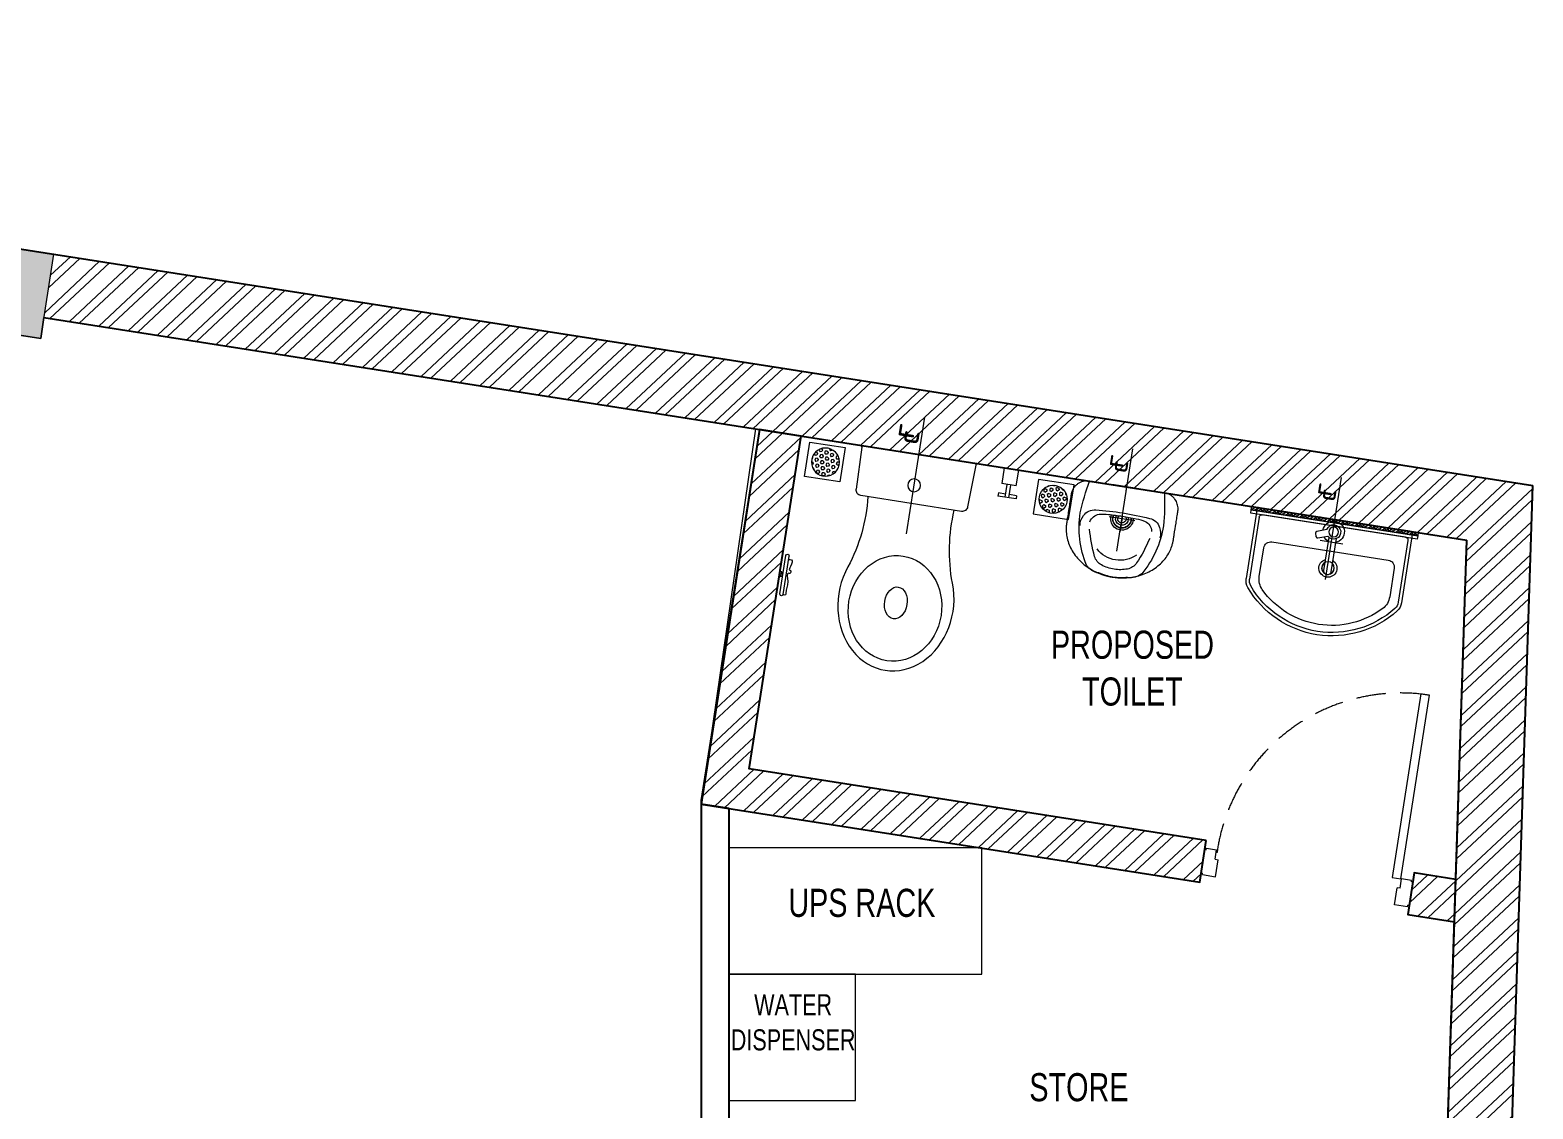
# Model space of a CAD drawing. Header units: feet. Extents: x 3055634 to 3066313, y -5766158 to -5744591.
# Drawn here: x 3060960 to 3066313, y -5748434 to -5744591 of the extents above; entities that cross this region are included whole.
import ezdxf

# ---------------------------------------------------------------- set-up
doc = ezdxf.new("R2010")
doc.units = ezdxf.units.FT
doc.header["$LTSCALE"] = 33
doc.header["$MEASUREMENT"] = 0
for name, pattern in [('CENTER', [2, 1.25, -0.25, 0.25, -0.25]), ('DOT2', [0.125, 0, -0.125]), ('HIDDEN', [9.524999999999995, 6.349999999999997, -3.174999999999998]), ('HIDDEN2', [4.7624999999999975, 3.174999999999998, -1.587499999999999])]:
    doc.linetypes.add(name, pattern=pattern)
doc.layers.add('A-WALL', color=1, linetype='Continuous')
for name, color, linetype, lineweight in [('centerline-toilets', 2, 'CENTER', 13), ('Column', 243, 'Continuous', 9), ('Door', 2, 'Continuous', 13), ('ele', 252, 'Continuous', 13), ('Fhitting', 152, 'Continuous', 30), ('LENS-DIM', 252, 'Continuous', 5), ('LENS-DOOR', 34, 'Continuous', 20), ('LENS-PARTITION', 21, 'Continuous', 25), ('LENS-TEXT', 31, 'Continuous', 5), ('LENS_DIMENSION', 193, 'Continuous', 0), ('LK-FF&E WALL', 1, 'Continuous', 9), ('LN-HATCH', 251, 'Continuous', 0), ('Mirror', 150, 'Continuous', 20), ('Panelling', 65, 'Continuous', 18), ('PARTITION', 22, 'Continuous', 30), ('Toilet', 5, 'Continuous', 9)]:
    doc.layers.add(name, color=color, linetype=linetype, lineweight=lineweight)
doc.styles.add('LK TXT', font='GILC____.TTF', dxfattribs={"height": 100})
doc.styles.get("Standard").update_dxf_attribs({"font": 'GILC____.TTF'})
pattern_1 = [(313.11, (-3282399.562867816, 5462963.035840459), (60.77608072651566, 56.89314995255627), []), (313.11, (-3282400.857178072, 5462923.812763632), (60.77608072651566, 56.89314995255627), [])]

# ---------------------------------------------------------------- blocks, each defined once
blk = doc.blocks.new('Wash Basin')
at = {"layer": 'PARTITION', "lineweight": 9}
h = blk.add_hatch(dxfattribs=at)
h.set_pattern_fill('ANSI38', color=256, scale=70, angle=989.9999999999998, style=0, double=1)
h.set_pattern_definition([(314.9999999999998, (-64.71346578747034, -33.324816188775), (6.187184335382297, 6.187184335382283), []), (44.99999999999993, (-64.71346578747034, -33.324816188775), (6.187184335382312, 18.56155300614686), [21.875, -13.125])])
h.paths.add_polyline_path([(300.0941287651658, -21.98777738679201), (-300.0941287651658, -22), (-300.0941287651658, -34), (300.0941287651658, -33.987777386792)])
at = {"layer": 'centerline-toilets', "linetype": 'HIDDEN', "ltscale": 10}
blk.add_line((0, -238.0678792903709), (0, 129.808006190935), dxfattribs=at)
at = {"layer": 'Mirror', "ltscale": 0.5}
blk.add_lwpolyline([(-300.0941287651658, -34), (-300.0941287651658, -46), (300.0941287651658, -46), (300.0941287651658, -34)], close=True, dxfattribs=at)
at = {"layer": 'Panelling', "lineweight": 9}
blk.add_lwpolyline([(-300.0941287651658, -22), (-300.0941287651658, -34), (300.0941287651658, -34), (300.0941287651658, -22)], close=True, dxfattribs=at)
at = {"layer": 'Toilet', "ltscale": 100}
for p, q in [((-280, -32.00000000058208), (-280, -278.3423135242919)), ((-270, -22.00000000058208), (270, -22.00000000058208)), ((-258, -45.00000000058207), (258, -45.00000000058207)), ((280, -32.00000000058208), (280, -278.3423135242919)), ((-268, -55.00000000058207), (-268, -278.3423135242919)), ((-14.75394256017171, -88.57836779823992), (-14.58294607303105, -207.8757586760221)), ((10.97367832274176, -207.8757587235195), (10.80268183583394, -88.55792254640254)), ((268, -55.00000000058207), (268, -278.3423135242919))]:
    blk.add_line(p, q, dxfattribs=at)
blk.add_lwpolyline([(40.65695853624492, -103.2068005428882), (-41.09953799587674, -103.2068005428882)], dxfattribs=at)
blk.add_lwpolyline([(23.11144540272653, -61.62355844548438), (57.69729334814474, -73.5425448747119, -0.4142135623700193), (61.41500012157485, -81.17003832559566), (57.50521344458684, -92.51523855014239, -0.4142135623687794), (49.87771999370306, -96.23294532380532), (16.08098082058132, -84.58590182231274)], format="xyb", dxfattribs=at)
blk.add_lwpolyline([(-235, -264.0271915069043, 0.1918964941694492), (-217.1874080155976, -308.7300831892808, 0.4202357661762754), (217.1874080155976, -308.7300831893172, 0.191896494169451), (235, -264.0271915069115), (235, -160.5000000005821, 0.4142135623730951), (210, -135.5000000005821), (-210, -135.5000000005821, 0.4142135623730951), (-235, -160.5000000005821)], format="xyb", close=True, dxfattribs=at)
for centre, radius in [((-1.975630321074277, -66.50000000058208), 17.5), ((-1.975630321074277, -196.7635957537459), 22.5)]:
    blk.add_circle(centre, radius, dxfattribs=at)
for centre, radius, start, end in [((-270, -32.00000000058208), 10, 90, 180), ((-258, -55.00000000058207), 10, 90, 180), ((258, -55.00000000058207), 10, 0, 90), ((270, -32.00000000058208), 10, 0, 90), ((-1.975630321074277, -197.065354476148), 32.14736256360053, 113.0897544120751, 66.24597926171971), ((-1.975630321074277, -196.7635957537459), 20.45924138120723, 128.0403438055863, 237.2899289984687), ((-1.975630321074277, -196.7635957537459), 20.45924138120723, 304.4732923270086, 50.73322655079215), ((-230, -278.3423135242919), 50, 180, 218.4460647329942), ((0, -89.26318603751132), 347.736813963071, 219.2825773815098, 320.7174226184902), ((-230, -278.3423135242919), 38, 180, 218.4460647329942), ((0, -89.25957125263085), 335.7404287479508, 219.3129523468507, 320.6870476531492), ((230, -278.3423135242919), 38, 321.5539352670057, 0), ((230, -278.3423135242919), 50, 321.5539352670057, 0)]:
    blk.add_arc(centre, radius, start, end, dxfattribs=at)
for centre, major_axis, ratio, start_param, end_param in [((-1.975630321074277, -66.50000000058208), (-0.0007244262846731, 38.33493659709939), 0.9999999997470119, 4.720493185551212, 9.081981632517541), ((-1.975630321074277, -66.50000000058208), (-0.161652407392657, -25.55611315046938), 0.9999999997364025, 1.769108159146172, 7.074098355705205), ((-1.975630321074277, -66.50000000058208), (-0.0007244262846731, 38.33493659709939), 0.9999999997470119, 3.484555387064545, 4.08357603994855), ((-1.80463387700729, -207.8757586997708), (-9.035631208577575, 9.035631208577575), 0.9999999999964067, 0.7853981615407268, 3.926990815130519)]:
    blk.add_ellipse(centre, major_axis=major_axis, ratio=ratio, start_param=start_param, end_param=end_param, dxfattribs=at)
at = {"layer": 'centerline-toilets', "linetype": 'DOT2', "insert": (33.33187728072517, 61.84688704169094), "char_height": 75, "width": 495.826660318515, "attachment_point": 5, "rotation": 90}
blk.add_mtext('{\\fISOCPEUR|b0|i0|c0|p34;℄}', dxfattribs=at)
blk = doc.blocks.new('DLF-RSP-AR-CD-DWG-4DT-3113$0$X-TYPICAL TOILET UPPER FLOORS - 02$0$urinals')
at = {"layer": 'Toilet'}
for p, q in [((-4.5475e-12, -15.56661428403458), (-4.5475e-12, 8.286377168158651)), ((-2.7285e-12, -105.4429753783333), (-2.7285e-12, -161.0971547567169)), ((-46.09715475669872, -115.0000000000218), (46.09715475669327, -115.0000000000218))]:
    blk.add_line(p, q, dxfattribs=at)
blk.add_lwpolyline([(134.9999999999991, 0), (-134.9999999999991, 0, 0.0369487664006767), (-149.9999999999982, -116.1503670555612, 0.1380941034158666), (-99.77423321075003, -297.0872948749238, 0.2217213641091726), (-52.01775628641091, -317.8890631478586, 0.0626559245730378), (-8.49796933122e-05, -325.0000017671497, 0.0626559245730475), (52.01758632703338, -317.8890631478586, 0.2217207008690154), (99.77423321075003, -297.0872948749238, 0.1380941034158641), (149.9999999999982, -116.1503670555685, 0.0369487664006777)], format="xyb", close=True, dxfattribs=at)
for centre, radius, start, end in [((-94.27481093352071, -144.9234715912316), 47.11810289109449, 93.37081731520148, 154.4824387253665), ((3.245766915242711, -1238.155136518551), 1144.670244824663, 90.16246512528313, 95.02645179237909), ((-50.51241933281471, -225.3451602337737), 118.5326152894133, 89.54541335481511, 105.8857460775884), ((-0.1277772639159593, -996.2166668547361), 890.7737006409425, 89.99178119205142, 93.18195442305822), ((-2.7285e-12, -115.0000000000218), 40, 167.4279671994436, 12.57203280055641), ((-2.7285e-12, -115.0000000000218), 33, 164.1813978616258, 15.81860213837415), ((-2.7285e-12, -115.0000000000218), 32, 163.604929760328, 16.39507023967201), ((-2.7285e-12, -115.0000000000218), 22.62135413059903, 155.6653304376655, 24.33466956233444), ((-2.7285e-12, -115.0000000000218), 14.7323792469192, 139.9108800322804, 40.08911996771955), ((-3.245766915251806, -1238.155136518551), 1144.670244824663, 84.9735482076209, 89.83753487471687), ((0.1277772639068644, -996.2166668547361), 890.7737006409425, 86.81804557694178, 90.0082188079486), ((50.51241933280562, -225.3451602337737), 118.5326152894133, 74.1142539224116, 90.45458664518488), ((94.27481093351253, -144.9234715912316), 47.11810289109449, 25.51756127463352, 86.62918268479851), ((-90.95333014834432, -152.7329236622463), 53.77394921319929, 148.4868266886055, 188.6401109395215), ((-71.39627009237483, -149.8700101487557), 40.22765506777335, 106.7015627441882, 169.7250358418294), ((71.39627009236665, -149.8700101487557), 40.22765506777335, 10.27496415817055, 73.29843725581178), ((90.95333014833614, -152.7329236622463), 53.77394921319929, 351.3598890604785, 31.51317331139444), ((413.8982963433118, -38.37868533186702), 538.1616565584166, 193.993991329024, 204.5632062434074), ((-413.8982963433209, -38.37868533186702), 538.1616565584166, 335.4367937565926, 346.006008670976), ((-30.08631462571975, -241.3059337647355), 50, 204.5632062434074, 250.460635897111), ((-1.627792572718135, -165.2706388237202), 97.64476427368265, 224.9999999998895, 270.9551967833812), ((1.62779257270995, -165.2706388237202), 97.64476427368265, 269.0448032166188, 315.0000000001105), ((30.08631462571157, -241.3059337647355), 50, 289.539364102889, 335.4367937565926), ((-1.533770255527997, -160.8517433121305), 135.3705133602697, 250.460635897111, 270.6491845270783), ((1.533770255519812, -160.8517433121305), 135.3705133602697, 269.3508154729217, 289.539364102889)]:
    blk.add_arc(centre, radius, start, end, dxfattribs=at)
blk.add_open_spline([(135.0000000000218, 0), (105.3353530385498, 0), (75.67070607707728, 0), (-13.32323480733907, 2.274e-13), (-72.65252873028328, 2.274e-13), (-132.6900719520337, 2.274e-13), (-133.3983212508398, 2.274e-13), (-134.281768448908, 2.274e-13), (-134.4569663481699, 2.274e-13), (-134.747600608502, 2.274e-13), (-134.8630369695722, 2.274e-13), (-135.0060892340055, 2.274e-13), (-135.0064624712894, -1.193277512e-07), (-135.0170531848381, -2.2849590096e-06), (-135.0223488443722, -4.0993359107e-06), (-135.0382367304996, -1.1737902696e-05), (-135.0488298646186, -1.97575291168e-05), (-135.0806128910378, -5.26041751527e-05), (-135.1018064074043, -8.62189622239e-05), (-135.1654014043424, -0.0002222625089416), (-135.207817332803, -0.0003598904754654), (-135.3351225205075, -0.0009139553433215), (-135.4200691828771, -0.001471573562867), (-135.6751356392894, -0.0037122140454358), (-135.8454819154825, -0.005963027991811), (-136.3574010580367, -0.0150109124137998), (-136.6998544433754, -0.0241035279482276), (-137.7305242649482, -0.0607541935196423), (-138.4220536117127, -0.097686986413919), (-140.5080748643645, -0.2474448411821868), (-141.9140495439027, -0.3992694707415012), (-146.1615007839476, -1.02114614714037), (-149.0331357298746, -1.658535092420152), (-154.7518101202553, -3.41613828127015), (-157.5984620125504, -4.536659711778838), (-163.1465284251908, -7.264764980859354), (-165.8474082270705, -8.872454711613045), (-170.981741827156, -12.53873878342233), (-173.4146413081869, -14.5971666483058), (-177.906166885367, -19.08908202548741), (-179.9643754122968, -21.52215186033345), (-183.6301907623958, -26.65676477099555), (-185.2376312556147, -29.35775349851633), (-187.9652297344436, -34.90597265862334), (-189.0854937427912, -37.75266842165093), (-190.8425938294221, -43.47137026403243), (-191.4797371708415, -46.34298888964758), (-191.9919097605824, -49.84306461127676), (-192.077374217121, -50.50936302376794), (-192.2977468813131, -52.49991862553179), (-192.3966084331296, -53.81579509073117), (-192.4734941441805, -55.66879078878696), (-192.4883196677314, -56.21857700367218), (-192.496870256929, -56.88770939302139), (-192.4980415940107, -57.00997546670373), (-192.4992414002611, -57.19748434012058), (-192.4995479992234, -57.26283923326923), (-192.4998738983178, -57.37188175668461), (-192.4999546497274, -57.41559451898957), (-192.4999950294581, -57.47262341266742), (-192.4999998312229, -57.48595819937031), (-192.5000003243775, -57.52595679718206), (-192.4999999999782, -57.60927353243437), (-192.4999999999782, -57.72001920997377), (-192.4999999999782, -57.77539204874369), (-192.4999999999782, -57.94151056505302), (-192.4999999999782, -58.05225624259264), (-192.4999999999782, -58.38449327521129), (-192.4999999999782, -58.60598463029032), (-192.4999999999782, -59.27045869552739), (-192.4999999999782, -59.71344140568567), (-192.4999999999782, -61.04238953616004), (-192.4999999999782, -61.92835495647637), (-192.4999999999782, -64.58625121742534), (-192.4999999999782, -66.35818205805799), (-192.4999999999782, -71.67397457995594), (-192.4999999999782, -75.21783626122124), (-192.4999999999782, -85.84942130501715), (-192.4999999999782, -92.93714466754773), (-192.4999999999782, -114.2003147551393), (-192.4999999999782, -128.3757614802005), (-192.4999999999782, -146.0625065335298), (-192.4999999999782, -144.5738048617977), (-192.4999999999782, -149.2112419741259), (-192.4999999999782, -150.3373807581863), (-192.4999999999782, -153.7157971103672), (-192.4999999999782, -155.9680746784879), (-192.4999999999782, -158.5060066698138), (-192.4999999999782, -158.7916610930192), (-192.4999999999782, -159.2427020504906), (-192.4999999999782, -159.4080885847565), (-192.4999999999782, -159.6877588407215), (-192.4999999999782, -159.8020425624204), (-192.4999999999782, -159.9401879191086), (-192.4999999999782, -159.9640495540977), (-192.4999999999782, -160.0097689728666), (-192.499996421247, -160.0440525330155), (-192.4999643757641, -160.104952970559), (-192.4999385281542, -160.1354066471763), (-192.4998314906368, -160.2267780325826), (-192.4997208060357, -160.2877060969351), (-192.4992706129669, -160.4705315680455), (-192.4988129651545, -160.5924702530042), (-192.4969661832839, -160.9584502616815), (-192.4951032094926, -161.2026555415623), (-192.4876087275813, -161.9359178476325), (-192.4800716371877, -162.4256213779233), (-192.4497571986702, -163.8972417424418), (-192.4192763048381, -164.8816689491061), (-192.2963859407732, -167.8443601815493), (-192.1725217451708, -169.8320432125226), (-191.6702797904039, -175.8273667212115), (-191.1611082412308, -179.8674218867413), (-189.2689630843825, -190.9417939809036), (-187.5187975353817, -198.0301520545986), (-182.8335725814559, -212.1757821290298), (-179.8980525958225, -219.2325052385784), (-172.8234117350846, -233.0968568300414), (-168.6841000434473, -239.9037905012674), (-159.2549403987001, -253.0454586305236), (-153.9652371668557, -259.379470229105), (-142.3610169376685, -271.3688433516364), (-136.0469754966913, -277.0235842421638), (-122.5830627030569, -287.4852784505018), (-115.4339174138625, -292.2918274844595), (-100.5336337623292, -300.9411013099287), (-92.78333124286517, -304.7837051255591), (-76.93540386034736, -311.4502324650508), (-68.83856359988783, -314.2743166926488), (-52.54813771902468, -318.9094578767903), (-44.3551540822018, -320.7208905446411), (-28.09766422605981, -323.3885338293181), (-20.03351017174828, -324.2452316631242), (-9.424407998249535, -324.8186507928577), (-6.740670549843343, -324.9146929727227), (-2.541294352623708, -324.9908912051677), (-1.014315851566152, -325.0028880619856), (2.036791116084486, -324.9959492932932), (3.569827181100436, -324.9769325151441), (8.189732633019958, -324.8718838178048), (11.29743471029269, -324.7378363960885), (20.68934946575928, -324.1333461154121), (27.04290265062991, -323.4601654556735), (41.80139781238676, -321.2305755023596), (50.23999478411247, -319.4658943264186), (67.03734023472111, -314.8652250617469), (75.39541298363952, -312.0287856304914), (91.75936961286243, -305.2736148746307), (99.7643516501057, -301.3546813595407), (115.1434400448929, -292.4912148852103), (122.5165764177182, -287.5468142099547), (136.3756982075897, -276.758097672075), (142.8608430866302, -270.9142526187757), (154.7380516223206, -258.5122041911341), (160.1295767143733, -251.9547274426545), (169.6852635787454, -238.3524876585086), (173.8492842636328, -231.3085654467875), (180.8978067359608, -216.9779216659792), (183.7825645728694, -209.6919949490896), (188.3007156192507, -195.1140848347474), (189.9346737316168, -187.8227087036603), (191.1840609344508, -179.3163223890908), (191.3580380264129, -178.0039348904486), (191.8233173539161, -174.0784034933799), (192.057946061775, -171.4769170618926), (192.282645325045, -167.9054949954279), (192.3343052322775, -166.9187583098144), (192.4580821737554, -163.9678661429329), (192.4989909393634, -162.013038042752), (192.5000275633615, -159.9821342127634), (192.5000000000218, -159.9224785452215), (192.5000000000218, -159.79307529839), (192.5000000000218, -159.7283736749743), (192.5000000000218, -159.5342688047269), (192.5000000000218, -159.4048655578954), (192.5000000000218, -159.0166558174007), (192.5000000000218, -158.7578493237377), (192.5000000000218, -157.9814298427484), (192.5000000000218, -157.4638168554225), (192.5000000000218, -155.9109778934439), (192.5000000000218, -154.8757519187916), (192.5000000000218, -151.7700739948347), (192.5000000000218, -149.6996220455301), (192.5000000000218, -143.4882661976162), (192.5000000000218, -144.347362299007), (192.5000000000218, -131.9246506031793), (192.5000000000218, -123.642842805961), (192.5000000000218, -98.79741941430552), (192.5000000000218, -82.23380381986885), (192.5000000000218, -64.84578365063203), (192.5000000000218, -64.0213790758321), (192.5000000000218, -61.54816535143254), (192.5000000000218, -59.89935620183292), (192.5000000000218, -58.00998844622473), (192.5000000000218, -57.76942984021594), (192.5000000000218, -57.49274907784002), (192.499998838924, -57.47911258059002), (192.4999756668194, -57.44431269662868), (192.4999561805543, -57.4269094915121), (192.4998739944462, -57.37469011354438), (192.499787567282, -57.3398641780534), (192.4994331634852, -57.23534753620175), (192.4990700643893, -57.16561799409532), (192.4975985787632, -56.95627575957587), (192.4961080012763, -56.81650945311571), (192.4900940107291, -56.39661016926675), (192.4840282944246, -56.11587673401686), (192.4595555625769, -55.2713907425973), (192.4348721360084, -54.70535101709879), (192.3348933918678, -52.99906669626466), (192.2336529024164, -51.85063392816892), (191.8201097009723, -48.38130602370188), (191.3976066809859, -46.03606142272087), (190.0123624707134, -40.43900391265924), (188.9035838720251, -37.18247124511481), (186.0547772968666, -30.82026903956307), (184.3144513501752, -27.71555679796666), (180.2457153816676, -21.83694617079323), (177.9175711211701, -19.06409479178683), (172.7827831035551, -14.00634504821505), (169.9769390510123, -11.72221112323927), (164.0463850254914, -7.747615767943671), (160.9227285040119, -6.057372140880033), (154.5371660888572, -3.309309329362349), (151.2761959855666, -2.251153484609176), (144.7863564140075, -0.7410639178328893), (141.558048455473, -0.2884559583496866), (137.2641564939213, -0.0330454220411411), (136.1252210402749, 0), (135.0000000000218, 0)], degree=3, knots=[0, 0, 0, 0, 0.3296071884608014, 0.3296071884608014, 0.9888215653824044, 0.9888215653824044, 0.9966910020358062, 0.9966910020358062, 0.9986376453609405, 0.9986376453609405, 0.9999202715950525, 0.9999202715950525, 1.000227114965755, 1.000227114965755, 1.000533958336457, 1.000533958336457, 1.001147645077862, 1.001147645077862, 1.002375018560673, 1.002375018560673, 1.004829765526294, 1.004829765526294, 1.009739259457536, 1.009739259457536, 1.019558247320021, 1.019558247320021, 1.039196223044989, 1.039196223044989, 1.078472174494926, 1.078472174494926, 1.1570240773948, 1.1570240773948, 1.314127883194549, 1.314127883194549, 1.471231688994297, 1.471231688994297, 1.628335494794045, 1.628335494794045, 1.785439300593793, 1.785439300593793, 1.942543106393542, 1.942543106393542, 2.09964691219329, 2.09964691219329, 2.256750717993039, 2.256750717993039, 2.413854523792787, 2.413854523792787, 2.45094359105979, 2.45094359105979, 2.525121725593796, 2.525121725593796, 2.55664088826819, 2.55664088826819, 2.563698676682492, 2.563698676682492, 2.567478738951607, 2.567478738951607, 2.570009988159922, 2.570009988159922, 2.570782632421826, 2.570782632421826, 2.572327920945634, 2.572327920945634, 2.573873209469442, 2.573873209469442, 2.576963786517057, 2.576963786517057, 2.583144940612287, 2.583144940612287, 2.595507248802747, 2.595507248802747, 2.620231865183668, 2.620231865183668, 2.669681097945509, 2.669681097945509, 2.768579563469191, 2.768579563469191, 2.966376494516556, 2.966376494516556, 3.361970356611286, 3.361970356611286, 3.459960077400161, 3.459960077400161, 3.491387206257657, 3.491387206257657, 3.55424146397265, 3.55424146397265, 3.562213215317918, 3.562213215317918, 3.566828653483477, 3.566828653483477, 3.570017966647174, 3.570017966647174, 3.57068387273989, 3.57068387273989, 3.57129385740351, 3.57129385740351, 3.57190384206713, 3.57190384206713, 3.573123811394369, 3.573123811394369, 3.575563750048849, 3.575563750048849, 3.580443627357808, 3.580443627357808, 3.590203381975726, 3.590203381975726, 3.609722891211562, 3.609722891211562, 3.648761909683234, 3.648761909683234, 3.726839946626579, 3.726839946626579, 3.861362010243008, 3.861362010243008, 3.995884073859437, 3.995884073859437, 4.130406137475866, 4.130406137475866, 4.264928201092295, 4.264928201092295, 4.399450264708724, 4.399450264708724, 4.533972328325153, 4.533972328325153, 4.668494391941582, 4.668494391941582, 4.803016455558011, 4.803016455558011, 4.93753851917444, 4.93753851917444, 5.072060582790869, 5.072060582790869, 5.118026198867305, 5.118026198867305, 5.144558031518944, 5.144558031518944, 5.171089864170584, 5.171089864170584, 5.224153529473863, 5.224153529473863, 5.330280860080422, 5.330280860080422, 5.468862833682332, 5.468862833682332, 5.607444807284243, 5.607444807284243, 5.746026780886153, 5.746026780886153, 5.884608754488064, 5.884608754488064, 6.023190728089974, 6.023190728089974, 6.161772701691885, 6.161772701691885, 6.300354675293795, 6.300354675293795, 6.438936648895706, 6.438936648895706, 6.577518622497616, 6.577518622497616, 6.60287550622664, 6.60287550622664, 6.653589273684687, 6.653589273684687, 6.673028302144214, 6.673028302144214, 6.711906359063266, 6.711906359063266, 6.71371198576324, 6.71371198576324, 6.715517612463215, 6.715517612463215, 6.719128865863165, 6.719128865863165, 6.726351372663065, 6.726351372663065, 6.740796386262864, 6.740796386262864, 6.769686413462464, 6.769686413462464, 6.827466467861662, 6.827466467861662, 6.943026576660058, 6.943026576660058, 7.174146794256852, 7.174146794256852, 7.63638722945044, 7.63638722945044, 7.659393868747179, 7.659393868747179, 7.705407147340659, 7.705407147340659, 7.712120410764156, 7.712120410764156, 7.713128470941848, 7.713128470941848, 7.71413653111954, 7.71413653111954, 7.716152651474923, 7.716152651474923, 7.720184892185691, 7.720184892185691, 7.728249373607226, 7.728249373607226, 7.744378336450297, 7.744378336450297, 7.776636262136437, 7.776636262136437, 7.841152113508718, 7.841152113508718, 7.970183816253281, 7.970183816253281, 8.148440131053812, 8.148440131053812, 8.32669644585434, 8.32669644585434, 8.504952760654874, 8.504952760654874, 8.683209075455405, 8.683209075455405, 8.861465390255937, 8.861465390255937, 9.039721705056468, 9.039721705056468, 9.217978019857, 9.217978019857, 9.283185307179586, 9.283185307179586, 9.283185307179586, 9.283185307179586], dxfattribs=at)
blk = doc.blocks.new('jALI')
at = {"layer": 'Toilet', "ltscale": 5}
h = blk.add_hatch(dxfattribs=at)
h.set_pattern_fill('HEX', color=256, scale=50, angle=135, double=1)
h.set_pattern_definition([(135, (-344825.8629864738, 460708.1869492117), (-7.654655446197432, -7.65465544619743), [6.25, -12.5]), (255, (-344825.8629864738, 460708.1869492117), (10.4564537967226, -2.80179835052517), [6.25, -12.5]), (195, (-344830.2824038562, 460712.6063665941), (2.801798350525164, -10.4564537967226), [6.25, -12.5])])
edge = h.paths.add_edge_path()
edge.add_arc((-393187.5478222936, 163647.6289079433), 50, -90, 270)
blk.add_lwpolyline([(-393249.5478222936, 163581.8745342398), (-393125.5478222936, 163581.8745342398), (-393125.5478222936, 163709.3782789116), (-393249.5478222936, 163709.3782789116)], close=True, dxfattribs=at)
blk.add_circle((-393187.5478222936, 163647.6289079433), 50, dxfattribs=at)
blk = doc.blocks.new('Urinal')
at = {"layer": 'centerline-toilets', "linetype": 'HIDDEN', "ltscale": 10}
blk.add_line((0, 230.8758839690709), (0, -137.000001512235), dxfattribs=at)
at = {"layer": 'Fhitting', "lineweight": 0, "ltscale": 0.5, "rotation": 180}
blk.add_blockref('DLF-RSP-AR-CD-DWG-4DT-3113$0$X-TYPICAL TOILET UPPER FLOORS - 02$0$urinals', (0, -4.656613e-10), dxfattribs=at)
at = {"layer": 'Fhitting', "lineweight": 0, "ltscale": 0.5, "xscale": -1, "rotation": 90}
blk.add_blockref('jALI', (163394.4367869734, -393103.5478222946), dxfattribs=at)
at = {"layer": 'centerline-toilets', "linetype": 'DOT2', "insert": (-31.35624695965089, -69.03888236299099), "char_height": 75, "width": 495.826660318515, "attachment_point": 5, "rotation": 269.99999999999994}
blk.add_mtext('{\\fISOCPEUR|b0|i0|c0|p34;℄}', dxfattribs=at)
blk = doc.blocks.new('WC')
at = {"layer": 'centerline-toilets', "linetype": 'HIDDEN', "ltscale": 10}
blk.add_line((0, 286.2958382707602), (0, -134.6853325402244), dxfattribs=at)
at = {"layer": 'Toilet'}
for p, q in [((-412.7979797990993, 566.9391568473073), (-412.7979797990993, 428.9391568473075)), ((-400.7979797990993, 566.9391568473073), (-400.7979797990993, 428.9391568473075)), ((-418.7979797990992, 506.9391568473074), (-424.7979797990992, 506.9391568473074)), ((-424.7979797990992, 506.9391568473074), (-424.7979797990992, 488.9391568473074)), ((-418.7979797990992, 488.9391568473074), (-424.7979797990992, 488.9391568473074)), ((-418.7979797990992, 506.9391568473074), (-418.7979797990992, 488.9391568473074)), ((-418.7979797990992, 503.9391568473075), (-412.7979797990993, 503.9391568473075)), ((-418.7979797990992, 491.9391568473074), (-412.7979797990993, 491.9391568473074)), ((180.5927414200269, 176.815278308868), (-182.556142896181, 176.815278308868)), ((-205.7725320039317, 5.926001816396819), (-201.7160837631672, 157.2330230183852)), ((205.7725320039317, 5.926001816396819), (199.7526822867803, 157.2330230183852)), ((-200.0543949760031, 0), (200.0543949760031, 0))]:
    blk.add_line(p, q, dxfattribs=at)
at = {"layer": 'Toilet', "ltscale": 100}
for p, q in [((366.0861393199302, 102.9920874625677), (300.3083048430271, 102.9920874625095)), ((300.30830484326, 91.54852218885208), (300.3083048430271, 102.9920874625095)), ((326.331082917517, 91.54852218885208), (300.30830484326, 91.54852218885208)), ((307.1744440074545, -4.074536e-10), (307.1744440074545, 57.21782636787975)), ((359.2200001559686, 57.21782636793796), (307.1744440074545, 57.21782636787975)), ((326.331082917517, 102.9920874625095), (326.331082917517, 57.21782636787975)), ((340.063361245906, 102.9920874625095), (340.0633612461388, 57.21782636787975)), ((366.086139320163, 91.54852218891027), (340.0633612461388, 91.54852218885208)), ((359.2200001559686, 57.21782636793796), (359.2200001559686, -3.49246e-10)), ((366.086139320163, 91.54852218891027), (366.086139320163, 102.9920874625677)), ((359.2200001559686, -3.49246e-10), (307.1744440074545, -4.074536e-10))]:
    blk.add_line(p, q, dxfattribs=at)
at = {"layer": 'Toilet'}
blk.add_circle((-0.2857134367804974, 111.5676235100181), 22.88713054731488, dxfattribs=at)
for centre, radius, start, end in [((-406.7979797990992, 566.9391568473073), 6, 0, 180), ((-406.7979797990992, 428.9391568473075), 6, 180, 0), ((-776.4252137581352, 231.0819697503539), 622.2680866278017, 354.9970003378784, 19.06186307169785), ((776.0328844110481, 226.3990844733362), 623.4432827196409, 160.519589047048, 184.5616761992302), ((-182.4380497655365, 157.5352372747657), 19.28040269973926, 90.35094080903318, 180.8981301276673), ((180.4746482893824, 157.5352372747657), 19.28040269973926, 359.1018698723327, 89.64905919096681), ((-200.0543949760031, 5.72178263682872), 5.72178263682872, 177.9545915110681, 270), ((200.0543949760031, 5.72178263682872), 5.72178263682872, 270, 2.045408488931865)]:
    blk.add_arc(centre, radius, start, end, dxfattribs=at)
at = {"layer": 'Toilet', "extrusion": (0, 0, -1)}
for centre, major_axis, ratio, start_param, end_param in [((0, 533.5337650458841), (-8.43e-14, -244.6286735628217), 0.8420279271674843, 7.436325980537995, 11.41322994100081), ((0, 535.0673360529563), (-1.97e-14, -57.2178263682872), 0.7, 1.570796326794896, 7.853981633974482)]:
    blk.add_ellipse(centre, major_axis=major_axis, ratio=ratio, start_param=start_param, end_param=end_param, dxfattribs=at)
blk.add_ellipse((0, 555.0129157723858), major_axis=(-6.5e-14, -188.8188270153477), ratio=0.8787878787878787, dxfattribs=at)
at = {"layer": 'Toilet'}
blk.add_open_spline([(-400.7979797990993, 440.9812579345889), (-397.1017245875382, 440.5392413198887), (-384.272368182084, 439.0050429589682), (-388.9986424445753, 459.3206578283151), (-395.6177634203054, 479.7532535305932), (-385.6000390281565, 477.9531818908857), (-385.8943579708215, 491.277749300945), (-402.6759011854702, 487.229470669479), (-384.8389140961484, 532.0884480134423), (-395.5184431350181, 546.6368104346082), (-390.8815714643073, 570.2364144729171), (-397.1683210631592, 568.7960733613664), (-400.7979797990993, 567.9644915373938)], degree=3, knots=[0, 0, 0, 0, 9.744971934705973, 33.82388686810737, 47.58355076290899, 49.4979151278385, 60.56050204634084, 63.82228440520703, 93.50801890349248, 135.7569247839274, 141.9043522613065, 150.3019062020757, 150.3019062020757, 150.3019062020757, 150.3019062020757], dxfattribs=at)
at = {"layer": 'Fhitting', "lineweight": 0, "ltscale": 0.5, "rotation": 270}
blk.add_blockref('jALI', (-163972.8745342343, -393109.1750712174), dxfattribs=at)
at = {"layer": 'centerline-toilets', "linetype": 'DOT2', "insert": (-35.88272588187829, -56.91358223470706), "char_height": 85.8267395524308, "width": 567.4024751774504, "attachment_point": 5, "rotation": 270}
blk.add_mtext('{\\fISOCPEUR|b0|i0|c0|p34;℄}', dxfattribs=at)
blk = doc.blocks.new('*U47')
at = {"layer": 'LENS-DOOR'}
for p, q in [((547491.5340860761, 1778573.7924707), (547491.5340860656, 1779235.250802662)), ((547522.784086071, 1779235.250802675), (547491.5340860656, 1779235.250802662)), ((547522.784086071, 1779235.250802675), (547522.7840860628, 1778573.792470713)), ((547447.2632527373, 1778568.584137381), (547452.47158606, 1778568.584137381)), ((547447.263252747, 1778484.134138706), (547447.2632527373, 1778568.584137381)), ((547452.4715860507, 1778573.792470734), (547488.9299194042, 1778573.7924707)), ((547452.47158606, 1778568.584137381), (547452.4715860507, 1778573.792470734)), ((547488.9299194128, 1778539.938304102), (547488.9299194042, 1778573.7924707)), ((547488.9299194128, 1778539.938304102), (547499.346586079, 1778539.938304074)), ((547522.7840860628, 1778573.792470713), (547491.5340860761, 1778573.7924707)), ((547499.3465860639, 1778478.925805333), (547499.346586079, 1778539.938304074)), ((548145.1799194107, 1778478.925805379), (548145.1799194096, 1778539.938304106)), ((548155.5965860803, 1778539.938304124), (548145.1799194096, 1778539.938304106)), ((548192.0549194115, 1778573.792470735), (548155.5965860672, 1778573.792470727)), ((548155.5965860803, 1778539.938304124), (548155.5965860672, 1778573.792470727)), ((548192.054919416, 1778568.584137383), (548192.0549194115, 1778573.792470735)), ((548197.2632527316, 1778568.584137406), (548192.054919416, 1778568.584137383)), ((548197.2632527531, 1778484.134138698), (548197.2632527316, 1778568.584137406)), ((547447.263252747, 1778484.134138706), (547452.471586072, 1778484.134138706)), ((547452.4715860719, 1778478.925805353), (547452.471586072, 1778484.134138706)), ((548192.0549194118, 1778478.925805387), (548192.0549194119, 1778484.134138698)), ((548197.2632527531, 1778484.134138698), (548192.0549194119, 1778484.134138698)), ((547452.4715860719, 1778478.925805353), (547499.3465860639, 1778478.925805333)), ((548192.0549194118, 1778478.925805387), (548145.1799194107, 1778478.925805379))]:
    blk.add_line(p, q, dxfattribs=at)
at = {"layer": 'LENS-DOOR', "color": 7, "linetype": 'HIDDEN2', "extrusion": (0, 0, -0.9999999999999998)}
blk.add_ellipse((547491.5340860761, 1778573.7924707), major_axis=(661.4583333323837, 0.0034430872082177), ratio=0.9999999979146821, start_param=-1.570791121506941, end_param=0.0512086788949202, dxfattribs=at)
blk = doc.blocks.new('A$C6b5fe4c9')
at = {"layer": 'Column'}
h = blk.add_hatch(color=8, dxfattribs=at)
h.dxf.hatch_style = 1
h.paths.add_polyline_path([(824.3273742897436, 5268.100651317276), (879.2928748372942, 5619.373456596397), (578.2018989045172, 5666.486742764711), (523.2363983597606, 5315.21393751353)])
h.paths.add_polyline_path([(-3217.902272626758, 5390.806123882533), (-3208.633301118389, 5743.770755708218), (-3741.770260425285, 5757.771113939583), (-3750.947740448639, 5408.290499709547)])
h.paths.add_polyline_path([(-2561.423411224037, 9944.00174815953), (-2547.42305299826, 10477.13870746922), (-2775.910321270116, 10483.13886099495), (-2789.910679496825, 9950.00190167874)])
h.paths.add_polyline_path([(-6750.356662934646, 10054.00456279516), (-6736.356304707936, 10587.14152210578), (-7117.168418500573, 10597.14177798107), (-7131.168776726351, 10064.00481867045)])
h.paths.add_polyline_path([(-8165.085783019661, 1896.357480482198), (-8140.292607465758, 2426.661840319634), (-8521.23600369133, 2426.661840319634), (-8521.23600369133, 1920.762900772504)])
h.paths.add_polyline_path([(-4202.095838911831, 137.8325627660379), (-4190.439837247133, 493.1886202394962), (-4418.883017053827, 500.6817641705274), (-4430.539018720388, 145.3257066942751)])
h.paths.add_polyline_path([(-12433.35927324835, 2188.843634906225), (-12400.5336051099, 2667.871195651591), (-12855.22817563638, 2699.029430165887), (-12888.05384377111, 2220.001869417727)])
at = {"layer": 'LN-HATCH'}
h = blk.add_hatch(dxfattribs=at)
h.set_pattern_fill('ANSI32', color=256, scale=222, angle=268.11)
h.set_pattern_definition(pattern_1)
h.paths.add_polyline_path([(-2781.910474795848, 10254.65159271657), (-2775.910321270116, 10483.13886099495), (-6736.356304707936, 10587.14152210578), (-6742.356458233669, 10358.65425382554)])
h.paths.add_polyline_path([(-8230.432204905897, 498.6546186283231), (-8165.085783019661, 1896.357480482198), (-8314.770077235997, 1906.614691903815), (-8391.041584970428, 275.2337905336172), (-4430.539018720388, 145.3257066942751), (-4423.04587479215, 373.7688864991069), (-4854.222116898745, 387.9118591323495)])
h.paths.add_polyline_path([(-8521.23600369133, 1920.762900772504), (-8521.23600369133, 2071.11467051506), (-12423.10447673313, 2338.492688193917), (-12433.35927324835, 2188.843634906225)])
h.paths.add_polyline_path([(-12888.05384377111, 2220.001869417727), (-12877.79904725775, 2369.650922700763), (-17261.06687736139, 2670.017137371004), (-17188.3913047919, 2514.685227825307)])
h.paths.add_polyline_path([(-10064.8682919573, 7752.977436237038), (-9991.953162593769, 10443.98977064341), (-7123.168572025374, 10368.65450970828), (-7117.168418500573, 10597.14177798107), (-10214.24960112758, 10678.47218521684), (-10289.47584967594, 7902.165478050709), (-19693.14165280387, 7868.171148080378), (-19639.24565044232, 7752.977436237038)])
h.paths.add_polyline_path([(-2553.423206523061, 10248.65143919736), (1586.64837048389, 10139.93174878601), (1622.279217960313, 10367.64090494066), (-2547.42305299826, 10477.13870746922)])
h.paths.add_polyline_path([(35.60143733862787, 227.52120223362), (-4194.602694984525, 366.2757425755263), (-4202.095838911831, 137.8325627660379), (0, 0)])
h = blk.add_hatch(dxfattribs=at)
h.set_pattern_fill('ANSI32', color=256, scale=222, angle=268.11)
h.set_pattern_definition(pattern_1)
h.paths.add_polyline_path([(221.1371297799051, 1413.240289912559), (310.1773385815322, 1982.277297067456, 0.4231715194112491), (138.4617686765268, 1962.443376834504, 0.1415208831418452), (83.33833383116871, 2011.088720171712), (-5.789853874593973, 1441.489458581433, -0.3774433470926682), (180.0465866606682, 1383.548626082018, -0.1358669507540766)])
h.paths.add_polyline_path([(35.60143733862787, 227.52120223362), (221.1371297799051, 1413.240289912559, 0.1358669507540751), (180.0465866606682, 1383.548626082018, 0.3774433470926678), (-5.789853874593973, 1441.489458581433), (-194.5645083580166, 235.0708544487134)])
h.paths.add_polyline_path([(310.1773385815322, 1982.277297067456), (824.3273742897436, 5268.100651317276), (598.5091423429548, 5303.435615964234), (83.33833383116871, 2011.088720171712, -0.1415208831418449), (138.4617686765268, 1962.443376834504, -0.4231715194112493)])
h.paths.add_polyline_path([(1586.64837048389, 10139.93174878601), (1356.247828409076, 10145.98214553296), (653.4746428858489, 5654.708421222865), (879.2928748372942, 5619.373456596397)])
h = blk.add_hatch(dxfattribs=at)
h.set_pattern_fill('ANSI32', color=256, scale=222, angle=268.11)
h.set_pattern_definition(pattern_1)
h.paths.add_polyline_path([(-1263.88341222424, 1163.543299828656), (-1009.112308452371, 2791.731152836233), (176.4613709216937, 2606.218213195913), (199.6504883770831, 2754.414923119359), (-1134.119900922291, 2963.11698021274), (-1412.080122147221, 1186.73241728358)])
h.paths.add_polyline_path([(-1402.964223261922, 274.7074634023011), (-1379.828999498859, 422.5597502188756), (-1528.025709421374, 445.7488676747307), (-1554.01418762654, 279.6620395220816)])
at = {"layer": 'A-WALL'}
for p, q in [((1622.279217960313, 10367.64090494066), (0, 0)), ((598.5091423429548, 5303.435615964234), (-194.5645083580166, 235.0708544477821)), ((-4194.602694982663, 366.2757425755263), (-194.5645083580166, 235.0708544477821)), ((-8391.041584970428, 275.2337905336172), (0, 0))]:
    blk.add_line(p, q, dxfattribs=at)
for points in [[(-1263.88341222424, 1163.543299828656), (-1009.112308452371, 2791.731152836233), (176.4613709216937, 2606.218213195913), (199.6504883770831, 2754.414923119359), (-1134.119900922291, 2963.11698021274), (-1412.080122147221, 1186.73241728358)], [(-1402.964223261922, 274.7074634023011), (-1379.828999498859, 422.5597502188756), (-1528.025709421374, 445.7488676747307), (-1554.01418762654, 279.6620395220816)]]:
    blk.add_lwpolyline(points, close=True, dxfattribs=at)
at = {"layer": 'Column'}
for p, q in [((578.2018989045172, 5666.486742764711), (523.2363983597606, 5315.21393751353)), ((523.2363983597606, 5315.21393751353), (824.3273742897436, 5268.100651317276))]:
    blk.add_line(p, q, dxfattribs=at)
at = {"layer": 'Door', "xscale": -1, "rotation": 261.106742907466}
blk.add_blockref('*U47', (-1843231.086132187, -265482.023454628), dxfattribs=at)
at = {"layer": 'ele', "color": 0, "lineweight": -2, "xscale": -1}
for name, p, rotation in [('WC', (110.79010260012, 2186.52712661121), 81.10674290049673), ('Urinal', (-5.081594377756118, 1446.015794152394), 81.10674290049673), ('Wash Basin', (-99.29166419710965, 701.6311739832162), 261.1067429004967)]:
    blk.add_blockref(name, p, dxfattribs=dict(at, rotation=rotation))

msp = doc.modelspace()

# ---------------------------------------------------------------- linework, layer by layer
at = {"layer": 'LENS-DIM', "color": 2}
msp.add_lwpolyline([(3060646.439507776, -5745635.221346994), (3060997.712313027, -5745690.186847554), (3061009.490634579, -5745614.914103555), (3063543.673015338, -5746011.450928906), (3063353.674113562, -5747322.843757011), (3063349.809270331, -5747347.54314682), (3065126.19383326, -5747625.503368047), (3065149.382950715, -5747477.306658122), (3063521.195097707, -5747222.53555435), (3063706.708037349, -5746036.961874977), (3066077.855396096, -5746407.987754256), (3066038.218787142, -5747616.387469161), (3065890.366500325, -5747593.252245397), (3065867.177382869, -5747741.44895532), (3066033.264211022, -5747767.437433525), (3065946.650507976, -5750408.025940884), (3065819.737630305, -5750403.863083143), (3065812.244486377, -5750632.306262953), (3065939.157364044, -5750636.46912069), (3065814.271631915, -5754443.855450804)], dxfattribs=at)
at = {"layer": 'LENS-PARTITION'}
msp.add_lwpolyline([(3063449.809270331, -5747363.190671969), (3063349.809270331, -5747347.54314682), (3063349.809270331, -5749809.634206617), (3063449.809270331, -5749809.634206617)], close=True, dxfattribs=at)
at = {"layer": 'LENS_DIMENSION'}
msp.add_lwpolyline([(3058459.948814304, -5756275.581957955), (3058459.948814304, -5751009.634206617), (3061749.809270331, -5751009.634206617), (3061749.809270331, -5749409.634206617), (3063349.809270331, -5749409.634206617), (3063349.809270331, -5747335.193451916), (3063558.511327424, -5746013.772757521), (3061009.490634579, -5745614.914103555), (3060997.712313028, -5745690.186847554), (3060646.439507774, -5745635.221347026), (3060658.217829321, -5745559.948603013), (3056166.944105011, -5744857.175417489), (3056064.274811355, -5748766.846452422), (3056368.924502385, -5748774.846657114), (3056362.924348859, -5749003.333925395), (3056058.274657827, -5748995.333720694), (3055954.271996713, -5752955.77970413), (3056258.921687748, -5752963.779908833), (3056248.921431873, -5753344.592022624), (3055944.271740835, -5753336.591817924), (3055868.855986908, -5756208.441600704)], close=True, dxfattribs=at)
at = {"layer": 'LK-FF&E WALL'}
for points in [[(3064349.809270331, -5747504.01839831), (3063449.809270331, -5747504.01839831), (3063449.809270331, -5747954.01839831), (3064349.809270331, -5747954.01839831)], [(3063449.809270331, -5748404.018398311), (3063899.809270331, -5748404.018398311), (3063899.809270331, -5747954.01839831), (3063449.809270331, -5747954.01839831)]]:
    msp.add_lwpolyline(points, close=True, dxfattribs=at)

# ---------------------------------------------------------------- block references
at = {"layer": 'LENS_DIMENSION', "rotation": 90}
msp.add_blockref('A$C6b5fe4c9', (3066312.926250544, -5746213.423245897), dxfattribs=at)

# ---------------------------------------------------------------- texts
at = {"layer": 'LENS-TEXT', "color": 0, "linetype": 'Continuous', "ltscale": 3, "attachment_point": 5, "style": 'LK TXT'}
for s, width, gutter_width, insert, char_height in [('PROPOSED TOILET', 783.9636358173434, 0.9999999999999992, (3064886.451897903, -5746864.233587221), 100), ('UPS RACK', 1099.486866972408, 0.9999999999999992, (3063922.57237427, -5747700.229832624), 100), ('WATER \\PDISPENSER', 264.1621858484572, 0.7499999999999996, (3063677.815962139, -5748125.44378404), 75), ('STORE', 783.9636358173434, 0.9999999999999992, (3064695.69289294, -5748356.755522003), 100)]:
    msp.add_mtext_dynamic_manual_height_columns(s, width=width, gutter_width=gutter_width, heights=[0], dxfattribs=dict(at, insert=insert, char_height=char_height))

doc.saveas('drawing.dxf')
